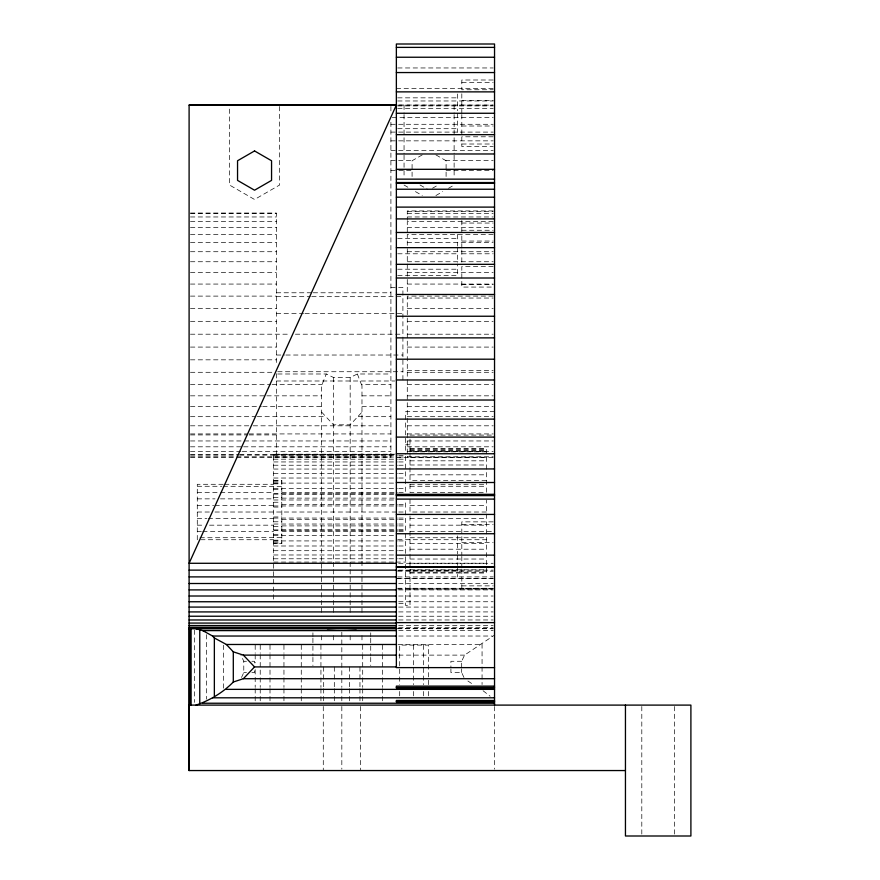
<?xml version="1.0" encoding="UTF-8"?>
<svg xmlns="http://www.w3.org/2000/svg" width="880" height="880" viewBox="0 0 880 880"><rect width="100%" height="100%" fill="white"/><g stroke="black" fill="none" stroke-linecap="round" stroke-linejoin="round"><path stroke-width="0.66" stroke-dasharray="4.4 3.3" d="M321.662 568.359L321.662 385.572L326.271 373.989L333.476 377.465L350.174 377.465L357.379 373.989L390.907 373.989M241.505 677.479L243.782 672.551L243.782 661.276L240.933 655.116M461.681 667.546L461.681 661.276L464.53 655.116L494.538 635.074M321.662 412.148L333.476 424.82L350.174 424.82L361.977 412.148M422.29 154.869L412.082 160.754L412.082 176.704M432.487 188.243L438.163 184.976M435.919 195.536L442.75 191.598M448.437 188.309L454.124 185.031M397.727 67.958L493.185 67.958M493.185 80.003L461.813 80.003L461.813 89.749L493.185 89.749M461.813 82.533L493.185 82.533M396.363 88.55L493.185 88.55M397.727 97.845L457.457 97.845M461.813 100.54L493.185 100.54M397.727 100.969L493.185 100.969M397.727 105.116L493.185 105.116L396.363 105.039M397.727 105.93L493.185 105.93M397.727 108.328L493.185 108.328M392.271 117.623L493.185 117.623M390.907 124.289L493.185 124.289M461.813 126.005L493.185 126.005M397.727 128.7L457.457 128.7M390.907 132.099L493.185 132.099M493.185 136.796L461.813 136.796L461.813 146.542L493.185 146.542M390.907 140.855L493.185 140.855M461.813 144.012L493.185 144.012M390.907 150.348L493.185 150.348M390.907 160.336L412.819 160.336M445.368 160.336L493.174 160.336M390.907 170.577L397.529 170.577M398.849 170.577L412.082 170.577M446.094 170.577L493.196 170.577M493.185 210.936L407.275 210.936L407.275 220.44M407.275 211.607L493.185 211.607M190.465 213.026L276.375 213.026L276.375 364.023M190.465 213.631L276.375 213.631M407.275 213.631L493.185 213.631M190.465 216.964L276.375 216.964M407.275 216.964L493.185 216.964M190.465 221.595L276.375 221.595M493.185 221.595L407.275 221.595L407.275 233.31M461.813 223.047L493.185 223.047M190.465 227.447L276.375 227.447M407.275 227.447L493.185 227.447M461.813 230.263L493.185 230.263M190.465 234.476L276.375 234.476M493.185 234.476L407.275 234.476L407.275 294.767M397.727 238.359L457.457 238.359M461.813 241.054L493.185 241.054M190.465 242.594L276.375 242.594M407.275 242.594L493.185 242.594M190.465 251.724L276.375 251.724M407.275 251.724L493.185 251.724M397.727 253.792L457.457 253.792M461.813 253.792L493.185 253.792M190.465 261.745L276.375 261.745M407.275 261.745L493.185 261.745M493.185 266.519L461.813 266.519L461.813 287.067L493.185 287.067M397.727 269.214L457.457 269.214M190.465 272.569L276.375 272.569M407.275 272.569L493.185 272.569M397.727 275.605L457.457 275.605L457.457 264.077M190.465 284.064L276.375 284.064M407.275 284.064L493.185 284.064M461.813 284.526L493.185 284.526M390.907 287.408L402.908 287.408L402.908 380.996M276.375 292.776L311.828 292.776M313.192 292.776L390.907 292.776M190.465 296.109L276.375 296.109M493.185 296.109L407.275 296.109L407.275 457.468M276.375 296.681L310.387 296.681M311.751 296.681L402.908 296.681M407.275 298.045L493.185 298.045M190.465 308.572L276.375 308.572M407.275 308.572L493.185 308.572M276.375 313.379L303.578 313.379M304.942 313.379L402.908 313.379M190.465 321.321L276.375 321.321M407.275 321.321L493.185 321.321M190.465 334.202L289.982 334.202M295.416 334.202L402.908 334.202M407.275 334.202L493.185 334.202M190.465 347.083L276.375 347.083M407.275 347.083L493.185 347.083M276.375 355.025L284.537 355.025M285.89 355.025L402.908 355.025M190.465 359.832L276.375 359.832M407.275 370.359L493.185 370.359M277.728 371.734L402.908 371.734M190.465 372.295L272.283 372.295M407.275 372.295L493.185 372.295M277.717 373.989L326.271 373.989M276.375 380.996L394.746 380.996M190.465 384.34L270.919 384.34M272.283 384.34L322.3 384.34M357.379 373.989L361.35 384.34L390.907 384.34M407.275 384.34L493.185 384.34M190.465 395.835L265.463 395.835M266.827 395.835L321.662 395.835M361.977 395.835L390.907 395.835M407.275 395.835L493.185 395.835M190.465 406.659L261.371 406.659M262.735 406.659L321.662 406.659M361.977 406.659L390.907 406.659M407.275 406.659L493.185 406.659M494.538 411.664L405.636 411.664L405.636 454.245M190.465 416.68L255.915 416.68M257.279 416.68L325.347 416.68M358.303 416.68L390.907 416.68M407.275 416.68L493.185 416.68M190.465 425.81L251.823 425.81M253.187 425.81L390.907 425.81M407.275 425.81L493.185 425.81M190.465 433.928L247.731 433.928M249.095 433.928L390.907 433.928M407.275 433.928L493.185 433.928M190.465 434.929L247.731 434.929M249.095 434.929L276.375 434.929M410.003 435.094L493.185 435.094M190.465 440.957L390.907 440.957M407.275 440.957L493.185 440.957M405.636 444.785L410.003 444.785M190.465 446.809L242.638 446.809M243.639 446.809L390.907 446.809M407.275 446.809L493.185 446.809M410.003 448.745L486.365 448.745L486.365 492.459L410.003 492.459L410.003 481.558M410.003 449.086L486.365 449.086M410.003 450.131L486.365 450.131M410.003 450.978L486.365 450.978M190.465 451.44L240.922 451.44M242.286 451.44L390.907 451.44M407.275 451.44L493.185 451.44M486.365 451.836L410.003 451.836L410.003 436.304M394.922 454.201L273.647 454.201L273.647 600.842M273.647 454.509L394.636 454.509M190.465 454.773L238.524 454.773M239.558 454.773L390.907 454.773M190.465 455.026L238.194 455.026M239.558 455.026L273.647 455.026M273.647 455.466L397.386 455.466M398.761 455.466L405.636 455.466L405.636 493.02M190.465 456.797L390.907 456.797M407.275 456.797L493.185 456.797M273.647 457.028L397.386 457.028M398.761 457.028L405.636 457.028M410.003 457.215L486.365 457.215M190.465 457.468L390.907 457.468L390.907 121.561M396.363 457.468L493.185 457.468M273.647 459.195L397.386 459.195M398.761 459.195L405.636 459.195M410.003 460.823L486.365 460.823M273.647 461.945L397.386 461.945M398.761 461.945L405.636 461.945M410.003 464.992L486.365 464.992M273.647 465.234L397.386 465.234M398.761 465.234L405.636 465.234M273.647 469.051L394.636 469.051M273.647 473.33L397.386 473.33M398.761 473.33L405.636 473.33M410.003 474.826L486.365 474.826M273.647 478.027L397.386 478.027M398.761 478.027L405.636 478.027M273.647 480.381L281.82 480.381L281.82 543.653L273.647 543.653M486.365 480.381L410.003 480.381L410.003 452.958M273.647 480.766L281.82 480.766M273.647 481.932L281.82 481.932M273.647 483.109L394.636 483.109M273.647 483.824L281.82 483.824M223.19 484.286L197.285 484.286L197.285 539.737L273.647 539.737M224.554 484.286L273.647 484.286M410.003 484.286L486.365 484.286M197.285 486.277L221.826 486.277M223.19 486.277L281.82 486.42M410.003 486.277L486.365 486.277M273.647 488.499L397.386 488.499M398.761 488.499L405.636 488.499M273.647 489.643L281.82 489.643M197.285 492.459L219.098 492.459M220.462 492.459L273.647 492.459M281.82 492.382L397.474 492.382M398.838 492.382L405.636 492.382M273.647 493.416L281.82 493.416M281.82 493.878L394.757 493.878M273.647 494.142L394.636 494.142M273.647 497.651L281.82 497.651M281.82 498.124L394.757 498.124M197.285 498.861L215.006 498.861M220.462 498.861L273.647 498.861M273.647 499.994L394.636 499.994M273.647 502.238L281.82 502.238M281.82 504.504L397.474 504.504M398.838 504.504L405.636 504.504M197.285 505.395L213.642 505.395M215.006 505.395L273.647 505.395M410.003 505.395L486.365 505.395M273.647 505.967L397.386 505.967M398.761 505.967L405.636 505.967M273.647 507.067L281.82 507.067M197.285 512.017L209.55 512.017M215.006 512.017L397.474 512.017M398.761 512.017L405.636 512.017M486.365 512.017L410.003 512.017L410.003 498.861M273.647 516.967L281.82 516.967M273.647 518.056L397.386 518.056M398.761 518.056L405.636 518.056M197.285 518.628L206.833 518.628M208.186 518.628L273.647 518.628M410.003 518.628L486.365 518.628M281.82 519.53L397.474 519.53M398.838 519.53L405.636 519.53M273.647 521.785L281.82 521.785M493.185 521.862L461.813 521.862L461.813 555.137M273.647 524.029L397.386 524.029M398.761 524.029L405.636 524.029M461.813 524.392L493.185 524.392M197.285 525.173L204.105 525.173M209.55 525.173L273.647 525.173M410.003 525.173L486.365 525.173M281.82 525.899L397.474 525.899M398.838 525.899L405.636 525.899M273.647 526.372L281.82 526.372M273.647 529.881L397.386 529.881M398.761 529.881L405.636 529.881M281.82 530.156L397.474 530.156M398.838 530.156L405.636 530.156M273.647 530.607L281.82 530.607M197.285 531.564L201.377 531.564M202.741 531.564L273.647 531.564M281.82 531.652L397.474 531.652M398.838 531.652L405.636 531.652M410.003 531.564L493.185 531.608M273.647 534.38L281.82 534.38M273.647 535.524L394.636 535.524M200.013 537.746L281.82 537.603M410.003 537.746L486.365 537.746M397.727 539.704L486.365 539.737M273.647 540.199L281.82 540.199M273.647 540.925L397.386 540.925M398.761 540.925L405.636 540.925M273.647 542.102L281.82 542.102M461.813 542.399L493.185 542.399M273.647 543.257L281.82 543.257M410.003 543.653L486.365 543.653M273.647 545.996L397.386 545.996M398.761 545.996L405.636 545.996M410.003 549.208L486.365 549.208M273.647 550.704L397.386 550.704M398.761 550.704L405.636 550.704M273.647 554.983L394.636 554.983M273.647 558.789L397.386 558.789M398.761 558.789L405.636 558.789M410.003 559.031L486.365 559.031M273.647 562.078L394.636 562.078M396.011 562.078L405.636 562.078M410.003 563.2L486.365 563.2M398.662 563.288L493.185 563.288M410.003 569.811L486.365 569.811M398.662 570.13L493.185 570.13M397.727 570.559L457.457 570.559M397.727 571.197L493.185 571.197M410.003 572.187L486.365 572.187M410.003 573.045L486.365 573.045L486.365 500.17M397.727 576.95L493.185 576.895M397.727 578.435L493.185 578.435M396.363 578.644L493.185 578.655M398.662 583.506L493.185 583.506M461.813 585.871L493.185 585.871M397.727 588.269L493.185 588.269M493.185 588.401L461.813 588.401L461.813 569.217M410.003 588.929L494.538 588.929M397.727 588.995L493.185 588.995M398.662 589.908L493.185 589.908M398.662 596.013L493.185 596.013M398.662 601.755L493.185 601.755M398.761 603.515L405.636 603.515M398.662 607.079L493.174 607.079M398.662 611.919L493.174 611.919M398.662 616.231L493.174 616.231M398.662 619.971L493.174 619.971M398.662 625.537L493.174 625.537M398.662 627.308L493.174 627.308M397.65 628.375L493.174 628.375M397.727 628.738L493.185 628.738M398.717 630.608L493.174 630.608M398.75 636.031L492.151 636.031M398.002 644.479L480.326 644.479M398.684 655.116L464.53 655.116M243.782 661.276L246.477 661.276M251.856 661.276L254.551 661.276L254.551 663.784M461.681 661.276L450.912 661.276L450.912 667.546M243.782 672.551L246.477 672.551M251.856 672.551L254.551 672.551L254.551 670.043M463.958 677.479L461.681 672.551L450.912 672.551L450.912 668.8M435.897 154.869L446.094 160.754L446.094 179.08M420.024 184.976L427.955 189.552M404.052 185.031L409.75 188.309M415.437 191.598L422.268 195.536M467.907 680.999L472.428 684.035M483.065 690.745L490.127 696.234M361.35 384.34L361.977 385.572L361.977 568.359M674.531 706.464L674.531 836M641.806 706.464L641.806 836M494.538 706.464L494.538 769.186M482.064 643.874L482.064 684.53M461.813 93.797L461.813 113.267M461.813 114.543L461.813 135.454M461.813 220.517L461.813 248.699M461.813 249.975L461.813 265.254M461.813 556.402L461.813 567.864M461.681 668.8L461.681 672.551M457.457 94.006L457.457 110.704M457.457 113.267L457.457 132.528M457.457 234.531L457.457 246.081M457.457 247.357L457.457 262.79M457.457 535.876L457.457 553.85M457.457 555.137L457.457 565.422M457.457 566.709L457.457 576.95M454.124 105.116L454.124 113.245M454.124 114.598L454.124 153.879M454.124 155.232L454.124 176.902M428.45 684.64L428.45 645.095L399.696 645.095L399.696 684.64M428.45 691.46L428.45 696.916M423.423 645.095L423.423 684.64M423.423 691.46L423.423 696.916M413.644 645.095L413.644 684.64M413.644 691.46L413.644 696.916M410.003 515.977L410.003 553.058M410.003 554.125L410.003 605.506L405.636 605.506L405.636 499.994M404.052 105.116L404.052 113.245M404.052 114.598L404.052 153.879M404.052 155.232L404.052 176.902M399.696 691.46L399.696 696.916M390.907 106.491L390.907 110.946M382.382 645.095L382.382 653.279M382.382 654.643L382.382 687.368M382.382 688.732L382.382 702.372M370.733 632.83L370.733 636.922M370.733 638.286L370.733 656.007M370.733 657.371L370.733 665.555M362.703 645.095L362.703 653.279M362.703 654.643L362.703 687.368M362.703 688.732L362.703 702.372M361.977 569.58L361.977 614.955M361.977 635.492L361.977 642.356M360.371 706.464L360.371 770.55M359.964 666.919L359.964 687.368M359.964 688.732L359.964 702.372M350.174 377.465L350.174 568.48M350.174 569.613L350.174 614.999M350.174 635.492L350.174 642.367M349.338 666.919L349.338 687.368M349.338 688.732L349.338 702.372M341.825 632.148L341.825 687.368M341.825 688.732L341.825 702.372M341.825 706.464L341.825 769.186M334.312 666.919L334.312 687.368M334.312 688.732L334.312 702.372M333.476 377.465L333.476 568.48M333.476 569.613L333.476 614.999M333.476 635.492L333.476 642.367M323.686 666.919L323.686 687.368M323.686 688.732L323.686 702.372M323.279 706.464L323.279 770.55M321.662 569.58L321.662 614.955M321.662 635.492L321.662 642.356M320.936 645.095L320.936 653.279M320.936 654.643L320.936 687.368M320.936 688.732L320.936 702.372M312.917 632.83L312.917 636.922M312.917 638.286L312.917 656.007M312.917 657.371L312.917 665.555M301.268 645.095L301.268 653.279M301.268 654.643L301.268 687.368M301.268 688.732L301.268 702.372M283.954 645.095L283.954 653.279M283.954 654.643L283.954 687.368M283.954 688.732L283.954 702.372M279.587 106.48L279.587 185.031L254.551 199.485L229.515 185.031L229.515 106.48M276.375 373.637L276.375 457.468M270.006 645.095L270.006 653.279M270.006 654.643L270.006 687.368M270.006 688.732L270.006 702.372M260.227 645.095L260.227 653.279M260.227 654.643L260.227 687.368M260.227 688.732L260.227 702.372M255.189 645.095L255.189 653.279M255.189 654.643L255.189 662.827M255.189 669.647L255.189 687.368M255.189 688.732L255.189 702.372M223.399 645.238L223.399 688.6M206.404 634.656L206.404 699.171M194.612 630.102L194.612 702.372"/><path stroke-width="1.32" d="M625.449 770.55L189.101 770.55L189.101 705.1L690.899 705.1L690.899 836L625.449 836L625.449 705.1M196.02 705.1C209.836 700.414 223.102 692.494 233.299 682.011L243.353 678.711L494.538 678.711M243.353 678.711L254.551 666.919L396.363 666.919M327.36 628.738L341.825 628.133L356.29 628.738M396.363 47.388L494.538 47.388M396.363 57.233L494.538 57.233M396.363 72.556L494.538 72.556M396.363 91.872L494.538 91.872M189.101 770.55L189.101 105.116L396.363 105.039L189.101 563.288L395.923 563.288M189.101 105.116L396.363 105.116M396.363 113.267L494.538 113.267M396.363 134.673L494.538 134.673M396.363 153.978L494.538 153.978M396.363 169.312L494.538 169.312M396.363 179.146L494.538 179.146M396.363 182.545L494.538 182.545M396.363 183.348L494.538 183.348M396.363 189.233L494.538 189.233M396.363 197.186L494.538 197.186M396.363 207.108L494.538 207.108M396.363 218.911L494.538 218.911M396.363 232.474L494.538 232.474M396.363 247.665L494.538 247.665M396.363 264.319L494.538 264.319M396.363 278.003L494.538 278.003M396.363 294.481L494.538 294.481M396.363 316.239L494.538 316.239M396.363 337.876L494.538 337.876M396.363 359.194L494.538 359.194M396.363 379.973L494.538 379.973M396.363 400.026L494.538 400.026M396.363 419.122L494.538 419.122M396.363 437.096L494.538 437.096M396.363 453.75L494.538 453.75M396.363 468.941L494.538 468.941M396.363 482.504L494.538 482.504M396.363 494.307L494.538 494.307M396.363 494.89L494.538 494.89M396.363 495.627L494.538 495.627M396.363 499.103L494.538 499.103M396.363 514.426L494.538 514.426M396.363 533.731L494.538 533.731M396.363 555.137L494.538 555.137M396.363 566.907L494.538 566.907M396.363 567.061L494.538 567.061M189.101 570.13L395.923 570.13M189.101 576.895L395.923 576.895M189.101 583.506L395.923 583.506M189.101 589.908L395.923 589.908M189.101 596.013L395.923 596.013M189.101 601.755L395.923 601.755M189.101 607.079L395.923 607.079M189.101 611.919L395.923 611.919M189.101 616.231L395.923 616.231M189.101 619.971L395.923 619.971M396.363 622.611L494.538 622.611M189.101 623.073L395.923 623.073M189.101 625.537L395.923 625.537M189.101 627.308L395.923 627.308M189.101 628.375L339.207 628.375M344.432 628.375L396.286 628.375M189.101 628.738L396.363 628.738M196.02 628.738L202.774 630.608L396.363 630.608M202.774 630.608L212.564 636.031L396.363 636.031M212.564 636.031L214.357 637.967L226.38 644.479L396.363 644.479M226.38 644.479L233.299 651.827L243.353 655.116L396.363 655.116M494.538 667.623L396.363 667.612L396.363 44L494.538 44L494.538 705.1M494.538 686.125L396.363 686.125L396.363 688.039L494.538 688.039M396.363 687.555L494.538 687.555M226.38 689.359L494.538 689.359M212.564 697.807L494.538 697.807M494.538 700.458L396.363 700.458L396.363 701.844L494.538 701.844M396.363 701.646L494.538 701.646M202.774 703.23L494.538 703.23M243.353 655.116L254.551 666.919M233.299 651.827L233.299 682.011M214.357 637.967L214.357 695.871M199.76 630.091L199.76 703.747M191.103 628.738L191.103 705.1M189.772 628.738L189.772 705.1M189.321 628.738L189.321 705.1M254.551 150.942L237.545 160.754L237.545 180.389L254.551 190.212L271.557 180.389L271.557 160.754L254.551 150.942"/></g></svg>
